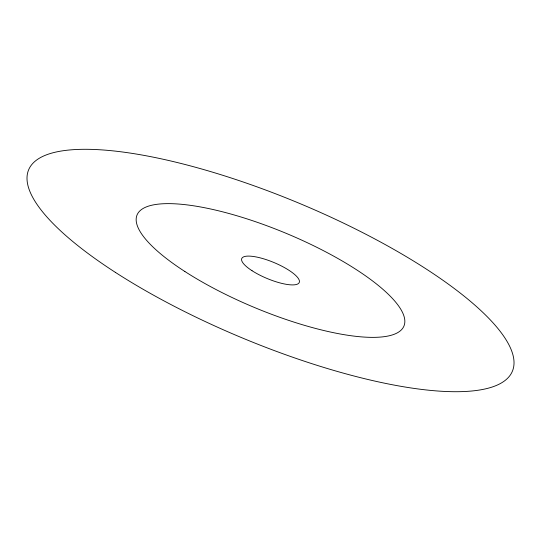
<?xml version="1.0" encoding="UTF-8"?>
<svg xmlns="http://www.w3.org/2000/svg" width="541" height="541" viewBox="0 0 541 541"><rect width="100%" height="100%" fill="white"/><g stroke="black" fill="none" stroke-linecap="round" stroke-linejoin="round"><path stroke-width="0.81" d="M252.052 270.716A31.148 8.69 22.6 0 0 299.045 282.869A31.148 8.69 22.6 0 0 260.404 257.915A31.148 8.69 22.6 0 0 252.052 270.716M184.894 271.514A144.542 40.325 22.6 0 0 402.964 327.893A144.542 40.325 22.6 0 0 223.649 212.092A144.542 40.325 22.6 0 0 184.894 271.514M115.314 272.333A262.02 73.103 22.6 0 0 510.623 374.548A262.02 73.103 22.6 0 0 185.563 164.62A262.02 73.103 22.6 0 0 115.314 272.333"/></g></svg>
